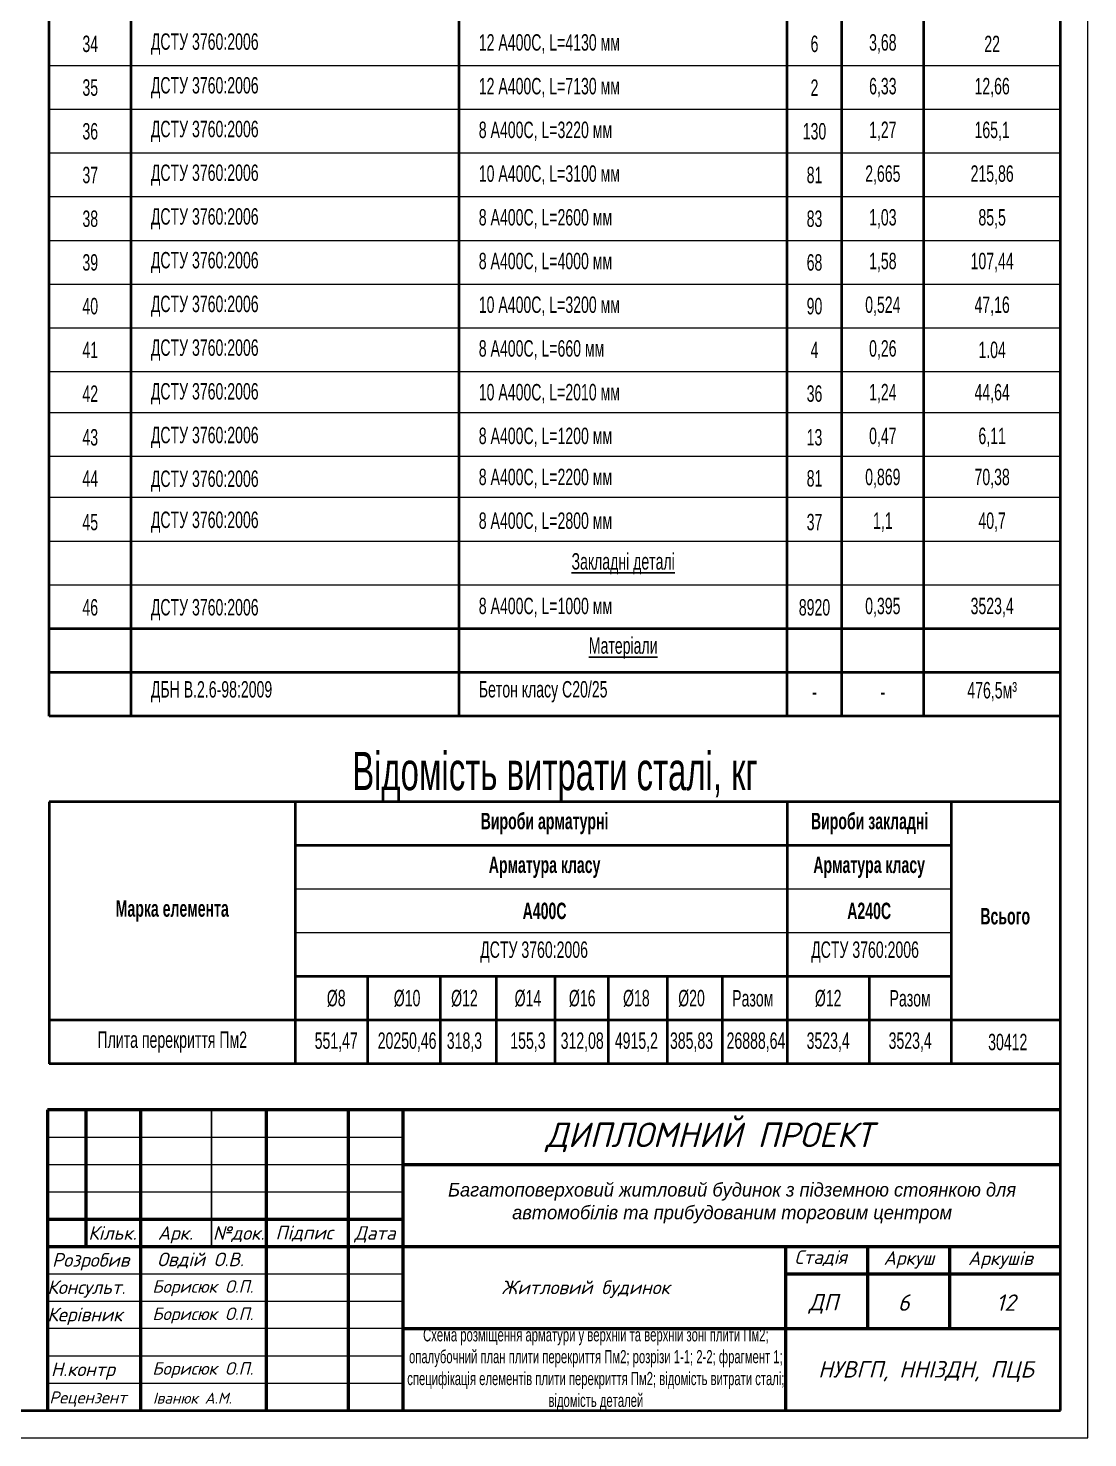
# Model space of a CAD drawing. Extents: x -483223 to 550073, y -164053 to -64662.
# Drawn here: x -331624 to -312239, y -132422 to -106627 of the extents above; entities that cross this region are included whole.
import ezdxf

# ---------------------------------------------------------------- set-up
doc = ezdxf.new("R2010")
doc.units = 0
doc.header["$MEASUREMENT"] = 0
doc.layers.get('0').update_dxf_attribs({"color": 40, "linetype": 'CONTINUOUS'})
for name, color, linetype in [('NEW', 7, 'CONTINUOUS'), ('Розмірні', 255, 'CONTINUOUS'), ('ТЕКСТ', 252, 'CONTINUOUS')]:
    doc.layers.add(name, color=color, linetype=linetype)
for name, color, linetype, lineweight in [('допоміжні', 255, 'CONTINUOUS', 25), ('ОСН. ТОНКА', 250, 'CONTINUOUS', 15), ('Основна-товста', 254, 'CONTINUOUS', 50), ('Основна-тонка', 255, 'CONTINUOUS', 20), ('РАМКА', 250, 'CONTINUOUS', 40), ('Товста1', 255, 'CONTINUOUS', 80)]:
    doc.layers.add(name, color=color, linetype=linetype, lineweight=lineweight)
doc.styles.add('вова', font='isocpeui.ttf')
doc.styles.add('Надпис', font='timesi.ttf', dxfattribs={"height": 2.5})
doc.styles.add('РОЗМІР', font='ARIALN.TTF', dxfattribs={"width": 0.75})

msp = doc.modelspace()

# ---------------------------------------------------------------- linework, layer by layer
at = {"layer": 'допоміжні', "color": 7}
msp.add_line((-328268.4303, -126422.1397), (-328268.4303, -128922.1397), dxfattribs=at)
at = {"layer": 'ОСН. ТОНКА', "color": 7}
for p, q in [((-312738.5863, -107315.3866), (-331238.5863, -107315.3866)), ((-312738.5863, -108115.3866), (-331238.5863, -108115.3866)), ((-312738.5863, -108915.3866), (-331238.5863, -108915.3866)), ((-312738.5863, -109715.3866), (-331238.5863, -109715.3866)), ((-312738.5863, -110515.3866), (-331238.5863, -110515.3866)), ((-312738.5863, -111315.3866), (-331238.5863, -111315.3866)), ((-312738.5863, -112115.3866), (-331238.5863, -112115.3866)), ((-312738.5863, -112915.3866), (-331238.5863, -112915.3866)), ((-312738.5863, -113666.7062), (-331238.5863, -113666.7062)), ((-312738.5863, -114466.7062), (-331238.5863, -114466.7062)), ((-312738.5863, -115218.0257), (-331238.5863, -115218.0257)), ((-312738.5863, -116018.0257), (-331238.5863, -116018.0257)), ((-312738.5863, -116818.0257), (-331238.5863, -116818.0257)), ((-314738.5861, -122381.6171), (-326738.5861, -122381.6171)), ((-314738.5861, -123181.6171), (-326738.5861, -123181.6171))]:
    msp.add_line(p, q, dxfattribs=at)
at = {"layer": 'ОСН. ТОНКА', "color": 7, "ltscale": 40}
msp.add_lwpolyline([(-396338.5863, -73022.1397), (-396338.5863, -132422.1397), (-312238.5863, -132422.1397), (-312238.5863, -73022.1397), (-396338.5863, -73022.1397)], dxfattribs=at)
at = {"layer": 'Основна-товста', "color": 7}
for p, q in [((-312768.4303, -126422.1397), (-331268.4303, -126422.1397)), ((-331268.4303, -126422.1397), (-331268.4303, -131922.1397)), ((-330568.4303, -126422.1397), (-330568.4303, -128922.1397)), ((-329568.4303, -126422.1397), (-329568.4303, -131922.1397)), ((-327268.4303, -126422.1397), (-327268.4303, -131922.1397)), ((-325768.4303, -126422.1397), (-325768.4303, -131922.1397)), ((-324768.4303, -126422.1397), (-324768.4303, -131922.1397)), ((-324768.4303, -127422.1397), (-312768.4303, -127422.1397)), ((-331268.4303, -128422.1397), (-324768.4303, -128422.1397)), ((-331268.4303, -128922.1397), (-324768.4303, -128922.1397)), ((-324768.4303, -128922.1397), (-312768.4303, -128922.1397)), ((-317768.4303, -128922.1397), (-317768.4303, -131922.1397)), ((-316268.4303, -128922.1397), (-316268.4303, -130422.1397)), ((-314768.4303, -128922.1397), (-314768.4303, -130422.1397)), ((-317768.4303, -129422.1397), (-312768.4303, -129422.1397)), ((-324768.4303, -130422.1397), (-312768.4303, -130422.1397)), ((-324768.4303, -130422.1397), (-312768.4303, -130422.1397))]:
    msp.add_line(p, q, dxfattribs=at)
at = {"layer": 'Основна-тонка', "color": 7}
for p, q in [((-331268.4303, -126922.1397), (-324768.4303, -126922.1397)), ((-331268.4303, -127422.1397), (-324768.4303, -127422.1397)), ((-331268.4303, -127922.1397), (-324768.4303, -127922.1397)), ((-331268.4303, -129422.1397), (-324768.4303, -129422.1397)), ((-331268.4303, -129922.1397), (-324768.4303, -129922.1397)), ((-324768.4303, -130422.1397), (-331268.4303, -130422.1397)), ((-331268.4303, -130922.1397), (-324768.4303, -130922.1397)), ((-331268.4303, -131422.1397), (-324768.4303, -131422.1397))]:
    msp.add_line(p, q, dxfattribs=at)
at = {"layer": 'РАМКА', "color": 7}
for p, q in [((-331238.5863, -119218.0257), (-331238.5863, -74615.3866)), ((-329738.5863, -119218.0257), (-329738.5863, -74615.3866)), ((-323738.5863, -119218.0257), (-323738.5863, -74615.3866)), ((-317738.5863, -119218.0257), (-317738.5863, -74615.3866)), ((-316738.5863, -119218.0257), (-316738.5863, -74615.3866)), ((-315238.5863, -119218.0257), (-315238.5863, -74615.3866)), ((-312738.5863, -117618.0257), (-331238.5863, -117618.0257)), ((-312738.5863, -118418.0257), (-331238.5863, -118418.0257)), ((-312738.5863, -119218.0257), (-331238.5863, -119218.0257)), ((-312738.5861, -120781.6171), (-331238.5861, -120781.6171)), ((-314738.5861, -121581.6171), (-326738.5861, -121581.6171)), ((-314738.5861, -123981.6171), (-326738.5861, -123981.6171)), ((-312738.5861, -124781.6171), (-331238.5861, -124781.6171)), ((-312738.5861, -125581.6171), (-331238.5861, -125581.6171))]:
    msp.add_line(p, q, dxfattribs=at)
at = {"layer": 'РАМКА', "color": 7, "ltscale": 30}
for p, q in [((-331238.5861, -120781.6171), (-331238.5861, -125581.6171)), ((-326738.5861, -120781.6171), (-326738.5861, -125581.6171)), ((-317738.5861, -120781.6171), (-317738.5861, -125581.6171)), ((-314738.5861, -120781.6171), (-314738.5861, -125581.6171)), ((-325416.4345, -123981.6171), (-325416.4345, -125581.6171)), ((-324087.7717, -123981.6171), (-324087.7717, -125581.6171)), ((-323064.4872, -123981.6171), (-323064.4872, -125581.6171)), ((-321988.5861, -123981.6171), (-321988.5861, -125581.6171)), ((-321014.8846, -123981.6171), (-321014.8846, -125581.6171)), ((-319934.1932, -123981.6171), (-319934.1932, -125581.6171)), ((-318925.8097, -123981.6171), (-318925.8097, -125581.6171)), ((-316238.5861, -123981.6171), (-316238.5861, -125581.6171))]:
    msp.add_line(p, q, dxfattribs=at)
at = {"layer": 'РАМКА', "color": 7, "ltscale": 40}
msp.add_lwpolyline([(-312738.5863, -131922.1397), (-312738.5863, -131922.1397), (-312738.5863, -73522.1397), (-394338.5863, -73522.1397), (-394338.5863, -131922.1397), (-312738.5863, -131922.1397)], dxfattribs=at)

# ---------------------------------------------------------------- texts
at = {"color": 7, "insert": (-318746.1697, -128127.6918), "char_height": 250, "width": 10721.537987, "attachment_point": 5, "style": 'Надпис'}
msp.add_mtext('{\\fCS Standard|b0|i1|c204|p34;Багатоповерховий житловий будинок з підземною стоянкою для автомобілів та прибудованим торговим центром}', dxfattribs=at)
at = {"layer": 'NEW', "color": 7, "style": 'вова'}
for s, height, p in [('Овдій О.В.', 250, (-329264.2879, -129282.4402)), ('Борисюк О.П.', 230, (-329354.2882, -129768.3077)), ('Борисюк О.П.', 230, (-329354.2882, -130268.3077)), ('Борисюк О.П.', 230, (-329354.2882, -131268.3077)), ('Іванюк А.М.', 200, (-329340.4082, -131796.6098))]:
    msp.add_text(s, height=height, dxfattribs=at).set_placement(p)
at = {"layer": 'Розмірні', "color": 7, "style": 'вова'}
for s, height, p in [('Кільк.', 250, (-330524.922, -128799.1575)), ('Арк.', 250, (-329254.2782, -128799.1575)), ('№док.', 250, (-328245.2049, -128799.1575)), ('Підпис', 250, (-327100.0204, -128791.1318)), ('Дата', 250, (-325656.3618, -128799.1575)), ('Розробив', 250, (-331187.6577, -129291.7944)), ('Стадія', 250, (-317605.2382, -129240.6935)), ('Аркуш', 250, (-315975.0595, -129257.2936)), ('Аркушів', 250, (-314430.6795, -129262.128)), ('Консульт.', 250, (-331273.6493, -129790.7369)), ('Житловий будинок', 250, (-322965.5053, -129794.6791)), ('ДП', 300, (-317343.8387, -130090.5988)), ('6', 300, (-315713.5858, -130098.0764)), ('12', 300, (-313915.8863, -130098.0764)), ('Керівник', 250, (-331273.6493, -130290.7369)), ('НУВГП, ННІЗДН, ПЦБ', 300, (-317172.2231, -131319.4285)), ('Н.контр', 250, (-331208.4348, -131293.3209)), ('Рецензент', 220, (-331237.394, -131793.3209))]:
    msp.add_text(s, height=height, dxfattribs=at).set_placement(p)
at = {"layer": 'ТЕКСТ', "color": 7, "ltscale": 30, "style": 'РОЗМІР'}
for s, insert, char_height, width, attachment_point in [('34', (-330488.5863, -106915.3866), 300, 1500, 5), ('     ДСТУ 3760:2006', (-329738.5863, -106915.3866), 300, 6000, 4), ('     12 А400С, L=4130 мм', (-323738.5863, -106915.3866), 300, 6000, 4), ('6', (-317238.5863, -106915.3866), 300, 1000, 5), ('3,68', (-315988.5863, -106915.3866), 300, 1500, 5), ('22', (-313988.5863, -106915.3866), 300, 2500, 5), ('35', (-330488.5863, -107715.3866), 300, 1500, 5), ('     ДСТУ 3760:2006', (-329738.5863, -107715.3866), 300, 6000, 4), ('     12 А400С, L=7130 мм', (-323738.5863, -107715.3866), 300, 6000, 4), ('2', (-317238.5863, -107715.3866), 300, 1000, 5), ('6,33', (-315988.5863, -107715.3866), 300, 1500, 5), ('12,66', (-313988.5863, -107715.3866), 300, 2500, 5), ('     ДСТУ 3760:2006', (-329738.5863, -108515.3866), 300, 6000, 4), ('     8 А400С, L=3220 мм', (-323738.5863, -108515.3866), 300, 6000, 4), ('1,27', (-315988.5863, -108515.3866), 300, 1500, 5), ('165,1', (-313988.5863, -108515.3866), 300, 2500, 5), ('36', (-330488.5863, -108515.3866), 300, 1500, 5), ('130', (-317238.5863, -108515.3866), 300, 1000, 5), ('37', (-330488.5863, -109315.3866), 300, 1500, 5), ('     ДСТУ 3760:2006', (-329738.5863, -109315.3866), 300, 6000, 4), ('     10 А400С, L=3100 мм', (-323738.5863, -109315.3866), 300, 6000, 4), ('81', (-317238.5863, -109315.3866), 300, 1000, 5), ('2,665', (-315988.5863, -109315.3866), 300, 1500, 5), ('215,86', (-313988.5863, -109315.3866), 300, 2500, 5), ('38', (-330488.5863, -110115.3866), 300, 1500, 5), ('     ДСТУ 3760:2006', (-329738.5863, -110115.3866), 300, 6000, 4), ('     8 А400С, L=2600 мм', (-323738.5863, -110115.3866), 300, 6000, 4), ('83', (-317238.5863, -110115.3866), 300, 1000, 5), ('1,03', (-315988.5863, -110115.3866), 300, 1500, 5), ('85,5', (-313988.5863, -110115.3866), 300, 2500, 5), ('39', (-330488.5863, -110915.3866), 300, 1500, 5), ('     ДСТУ 3760:2006', (-329738.5863, -110915.3866), 300, 6000, 4), ('     8 А400С, L=4000 мм', (-323738.5863, -110915.3866), 300, 6000, 4), ('68', (-317238.5863, -110915.3866), 300, 1000, 5), ('1,58', (-315988.5863, -110915.3866), 300, 1500, 5), ('107,44', (-313988.5863, -110915.3866), 300, 2500, 5), ('40', (-330488.5863, -111715.3866), 300, 1500, 5), ('     ДСТУ 3760:2006', (-329738.5863, -111715.3866), 300, 6000, 4), ('     10 А400С, L=3200 мм', (-323738.5863, -111715.3866), 300, 6000, 4), ('90', (-317238.5863, -111715.3866), 300, 1000, 5), ('0,524', (-315988.5863, -111715.3866), 300, 1500, 5), ('47,16', (-313988.5863, -111715.3866), 300, 2500, 5), ('41', (-330488.5863, -112515.3866), 300, 1500, 5), ('     ДСТУ 3760:2006', (-329738.5863, -112515.3866), 300, 6000, 4), ('     8 А400С, L=660 мм', (-323738.5863, -112515.3866), 300, 6000, 4), ('4', (-317238.5863, -112515.3866), 300, 1000, 5), ('0,26', (-315988.5863, -112515.3866), 300, 1500, 5), ('1.04', (-313988.5863, -112515.3866), 300, 2500, 5), ('42', (-330488.5863, -113315.3866), 300, 1500, 5), ('     ДСТУ 3760:2006', (-329738.5863, -113315.3866), 300, 6000, 4), ('     10 А400С, L=2010 мм', (-323738.5863, -113315.3866), 300, 6000, 4), ('36', (-317238.5863, -113315.3866), 300, 1000, 5), ('1,24', (-315988.5863, -113315.3866), 300, 1500, 5), ('44,64', (-313988.5863, -113315.3866), 300, 2500, 5), ('43', (-330488.5863, -114115.3866), 300, 1500, 5), ('     ДСТУ 3760:2006', (-329738.5863, -114115.3866), 300, 6000, 4), ('     8 А400С, L=1200 мм', (-323738.5863, -114115.3866), 300, 6000, 4), ('13', (-317238.5863, -114115.3866), 300, 1000, 5), ('0,47', (-315988.5863, -114115.3866), 300, 1500, 5), ('6,11', (-313988.5863, -114115.3866), 300, 2500, 5), ('44', (-330488.5863, -114866.7062), 300, 1500, 5), ('     ДСТУ 3760:2006', (-329738.5863, -114915.3866), 300, 6000, 4), ('     8 А400С, L=2200 мм', (-323738.5863, -114866.7062), 300, 6000, 4), ('81', (-317238.5863, -114866.7062), 300, 1000, 5), ('0,869', (-315988.5863, -114866.7062), 300, 1500, 5), ('70,38', (-313988.5863, -114866.7062), 300, 2500, 5), ('45', (-330488.5863, -115666.7062), 300, 1500, 5), ('     ДСТУ 3760:2006', (-329738.5863, -115666.7062), 300, 6000, 4), ('     8 А400С, L=2800 мм', (-323738.5863, -115666.7062), 300, 6000, 4), ('37', (-317238.5863, -115666.7062), 300, 1000, 5), ('1,1', (-315988.5863, -115666.7062), 300, 1500, 5), ('40,7', (-313988.5863, -115666.7062), 300, 2500, 5), ('{\\fArial Narrow|b0|i0|c204|p34;\\LЗакладні деталі}', (-320738.5863, -116427.2583), 300, 6000, 5), ('46', (-330488.5863, -117227.2583), 300, 1500, 5), ('     ДСТУ 3760:2006', (-329738.5863, -117266.7062), 300, 6000, 4), ('     {\\fArial Narrow|b0|i0|c204|p34;8 А400С, L=1000 мм}', (-323738.5863, -117227.2583), 300, 6000, 4), ('8920', (-317238.5863, -117227.2583), 300, 1000, 5), ('0,395', (-315988.5863, -117227.2583), 300, 1500, 5), ('3523,4', (-313988.5863, -117227.2583), 300, 2500, 5), ('{\\fArial Narrow|b0|i0|c204|p34;\\LМатеріали}', (-320738.5863, -117969.3453), 300, 6000, 5), ('     ДБН В.2.6-98:2009', (-329738.5863, -118769.3453), 300, 6000, 4), ('     Бетон класу С20/25', (-323738.5863, -118769.3453), 300, 6000, 4), ('476,5м³', (-313988.5863, -118769.3453), 300, 2500, 5), ('-', (-317238.5863, -118769.3453), 300, 1000, 5), ('-', (-315988.5863, -118769.3453), 300, 1500, 5), ('Відомість витрати сталі, кг', (-321988.5861, -120781.6171), 700, 22648.048324, 8), ('{\\fArial Narrow|b1|i0|c204|p34;Вироби арматурні}', (-322176.7745, -121181.6171), 300, 6000, 5), ('{\\fArial Narrow|b1|i0|c204|p34;Вироби закладні}', (-316230.2824, -121181.6171), 300, 9000, 5), ('{\\fArial Narrow|b1|i0|c204|p34;Арматура класу}', (-322176.7745, -121981.6171), 300, 6000, 5), ('{\\fArial Narrow|b1|i0|c204|p34;Арматура класу}', (-316238.5861, -121981.6171), 300, 3000, 5), ('{\\fArial Narrow|b1|i0|c204|p34;Марка елемента}', (-328988.5861, -122781.6171), 300, 4500, 5), ('{\\fArial Narrow|b1|i0|c204|p34;А400С}', (-322176.7745, -122781.6171), 300, 6000, 5), ('{\\fArial Narrow|b1|i0|c204|p34;А240С}', (-316238.5861, -122781.6171), 300, 3000, 5), ('{\\fArial Narrow|b1|i0|c204|p34;Всього}', (-313749.1708, -122879.0355), 300, 2000, 5), ('    ДСТУ 3760:2006', (-323641.4674, -123532.9367), 300, 6000, 4), ('    ДСТУ 3760:2006', (-317586.3548, -123532.9367), 300, 6000, 4), ('%%C8', (-325988.5861, -124381.6171), 300, 1500, 5), ('%%C10', (-324692.131, -124381.6171), 300, 1500, 5), ('%%C12', (-323643.0737, -124381.6171), 300, 1500, 5), ('%%C14', (-322481.2773, -124381.6171), 300, 1500, 5), ('%%C16', (-321488.5861, -124381.6171), 300, 1500, 5), ('%%C18', (-320497.1671, -124381.6171), 300, 1500, 5), ('%%C20', (-319488.7836, -124381.6171), 300, 1500, 5), ('{\\fArial Narrow|b0|i0|c204|p34;Разом}', (-318367.7547, -124381.6171), 300, 1500, 5), ('%%C12', (-316988.5861, -124381.6171), 300, 1500, 5), ('{\\fArial Narrow|b0|i0|c204|p34;Разом}', (-315488.5861, -124381.6171), 300, 1500, 5), ('Плита перекриття Пм2', (-328988.5861, -125181.6171), 300, 4500, 5), ('551,47', (-325988.5861, -125181.6171), 300, 1500, 5), ('20250,46', (-324692.131, -125181.6171), 300, 1500, 5), ('318,3', (-323643.0737, -125181.6171), 300, 1500, 5), ('155,3', (-322481.2773, -125181.6171), 300, 1500, 5), ('312,08', (-321488.5861, -125181.6171), 300, 1500, 5), ('4915,2', (-320497.1671, -125181.6171), 300, 1500, 5), ('385,83', (-319488.7836, -125181.6171), 300, 1500, 5), ('26888,64', (-318309.7029, -125181.6171), 300, 1500, 5), ('3523,4', (-316988.5861, -125181.6171), 300, 1500, 5), ('3523,4', (-315488.5861, -125181.6171), 300, 1500, 5), ('30412', (-313702.8837, -125181.6171), 300, 2000, 5)]:
    msp.add_mtext(s, dxfattribs=dict(at, insert=insert, char_height=char_height, width=width, attachment_point=attachment_point))
at = {"layer": 'ТЕКСТ', "color": 7, "insert": (-321238.5863, -131172.1397), "char_height": 240, "width": 7000, "attachment_point": 5, "style": 'РОЗМІР'}
msp.add_mtext('Схема розміщення арматури у верхній та верхній зоні плити Пм2; опалубочний план плити перекриття Пм2; розрізи 1-1; 2-2; фрагмент 1; специфікація елементів плити перекриття Пм2; відомість витрати сталі; відомість деталей', dxfattribs=at)
at = {"layer": 'Товста1', "color": 7, "style": 'вова'}
msp.add_text('ДИПЛОМНИЙ ПРОЕКТ', height=450, dxfattribs=at).set_placement((-322157.096, -127103.3301))

doc.saveas('drawing.dxf')
